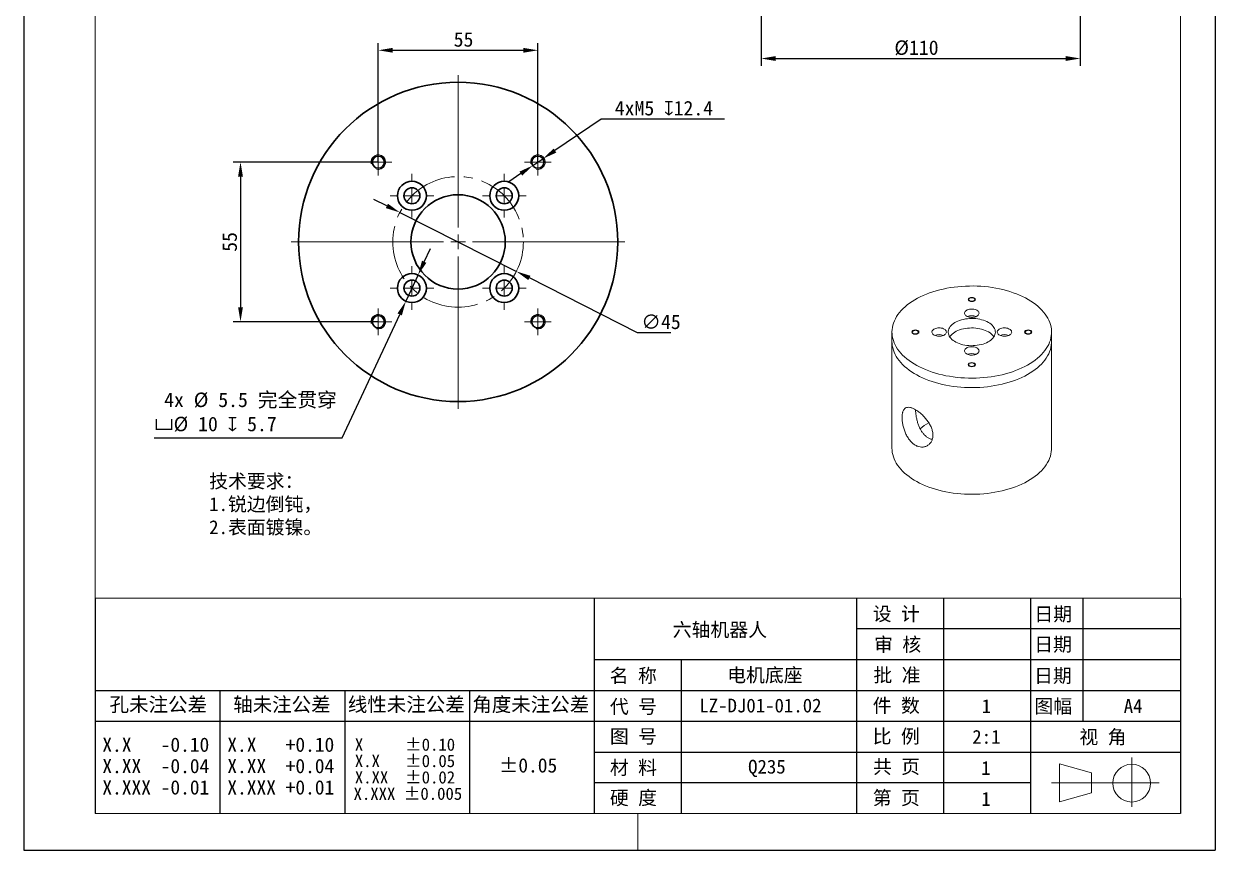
# Model space of a CAD drawing. Header units: millimetres. Extents: x 13 to 7248, y -1201 to 1478.
# Drawn here: x 3315.9 to 3726.5, y 6.7 to 291.4 of the extents above; entities that cross this region are included whole.
import ezdxf

# ---------------------------------------------------------------- set-up
doc = ezdxf.new("R2010")
doc.units = ezdxf.units.MM
doc.header["$LTSCALE"] = 5
doc.header["$PDSIZE"] = -1
for name, pattern in [('CENTER2', [28.575, 19.05, -3.175, 3.175, -3.175]), ('SLD-中心线', [34.29, 30.48, -1.27, 1.27, -1.27]), ('SLD-实线', [0])]:
    doc.linetypes.add(name, pattern=pattern)
doc.layers.get('0').update_dxf_attribs({"lineweight": 30})
for name, color, linetype, lineweight in [('中心线层', 1, 'CENTER2', 13), ('粗实线', 7, 'SLD-实线', 15), ('细实线层', 5, 'Continuous', 15)]:
    doc.layers.add(name, color=color, linetype=linetype, lineweight=lineweight)
for name, color, linetype in [('图框', 7, 'SLD-实线'), ('文字层', 7, 'SLD-实线'), ('标注层', 96, 'SLD-实线')]:
    doc.layers.add(name, color=color, linetype=linetype)
doc.styles.add('SLDTEXTSTYLE1', font='', dxfattribs={"bigfont": 'bigfont'})
doc.styles.add('SLDTEXTSTYLE2', font='')
doc.styles.get("Standard").update_dxf_attribs({"font": ''})
doc.styles.get('SLDTEXTSTYLE1').set_extended_font_data('宋体')
doc.styles.get('SLDTEXTSTYLE2').set_extended_font_data('宋体')
doc.styles.get('Standard').set_extended_font_data('SimSun')
doc.dimstyles.new('副本2-1', dxfattribs={"dimscale": 2, "dimtxt": 2.5, "dimasz": 2.5, "dimexe": 1.25, "dimexo": 0, "dimtad": 1, "dimtoh": 1, "dimtxsty": 'Standard', "dimcen": 2.5, "dimclrt": 256, "dimadec": 0, "dimazin": 0, "dimtfac": 1, "dimtmove": 0, "dimatfit": 3, "dimfxl": 0, "dimarcsym": 0})

# ---------------------------------------------------------------- blocks, each defined once
blk = doc.blocks.new('*D116')
at = {"layer": 'Defpoints', "color": 0}
for p in [(3570.06, 323.48), (3680.06, 323.48), (3680.06, 279.48)]:
    blk.add_point(p, dxfattribs=at)
at = {"layer": '标注层', "color": 0, "lineweight": -2}
for p, q in [((3570.06, 323.48), (3570.06, 276.98)), ((3680.06, 323.48), (3680.06, 276.98)), ((3575.06, 279.48), (3675.06, 279.48))]:
    blk.add_line(p, q, dxfattribs=at)
at = {"layer": '标注层', "color": 0}
for points in [[(3575.06, 280.31), (3575.06, 278.64), (3570.06, 279.48)], [(3675.06, 280.31), (3675.06, 278.64), (3680.06, 279.48)]]:
    blk.add_solid(points, dxfattribs=at)
at = {"layer": '标注层', "insert": (3623.58, 285.73), "char_height": 5, "attachment_point": 2}
blk.add_mtext('%%c110', dxfattribs=at)
blk = doc.blocks.new('*D122')
at = {"layer": 'Defpoints', "color": 0}
for p in [(3445.53, 226.44), (3485.69, 206.14)]:
    blk.add_point(p, dxfattribs=at)
at = {"layer": '标注层', "color": 0, "lineweight": -2}
for p, q in [((3441.07, 228.7), (3436.61, 230.95)), ((3445.53, 226.44), (3485.69, 206.14)), ((3527.48, 185.02), (3490.16, 203.89)), ((3538.93, 185.02), (3527.48, 185.02))]:
    blk.add_line(p, q, dxfattribs=at)
at = {"layer": '标注层', "color": 0}
for points in [[(3441.45, 229.44), (3440.69, 227.95), (3445.53, 226.44)], [(3490.53, 204.63), (3489.78, 203.14), (3485.69, 206.14)]]:
    blk.add_solid(points, dxfattribs=at)
at = {"layer": '标注层', "insert": (3528.73, 191.27), "char_height": 5, "attachment_point": 1}
blk.add_mtext('∅45', dxfattribs=at)
blk = doc.blocks.new('*D123')
at = {"layer": 'Defpoints', "color": 0}
for p in [(3438.11, 243.79), (3390.61, 188.79), (3438.11, 188.79)]:
    blk.add_point(p, dxfattribs=at)
at = {"layer": '标注层', "color": 0, "lineweight": -2}
for p, q in [((3438.11, 243.79), (3388.11, 243.79)), ((3390.61, 238.79), (3390.61, 193.79)), ((3438.11, 188.79), (3388.11, 188.79))]:
    blk.add_line(p, q, dxfattribs=at)
at = {"layer": '标注层', "color": 0}
for points in [[(3389.78, 238.79), (3391.45, 238.79), (3390.61, 243.79)], [(3389.78, 193.79), (3391.45, 193.79), (3390.61, 188.79)]]:
    blk.add_solid(points, dxfattribs=at)
at = {"layer": '标注层', "insert": (3384.36, 216.29), "char_height": 5, "attachment_point": 2, "rotation": 90}
blk.add_mtext('55', dxfattribs=at)
blk = doc.blocks.new('*D124')
at = {"layer": 'Defpoints', "color": 0}
for p in [(3493.11, 282.31), (3438.11, 243.79), (3493.11, 243.79)]:
    blk.add_point(p, dxfattribs=at)
at = {"layer": '标注层', "color": 0, "lineweight": -2}
for p, q in [((3438.11, 243.79), (3438.11, 284.81)), ((3493.11, 243.79), (3493.11, 284.81)), ((3443.11, 282.31), (3488.11, 282.31))]:
    blk.add_line(p, q, dxfattribs=at)
at = {"layer": '标注层', "color": 0}
for points in [[(3443.11, 283.14), (3443.11, 281.48), (3438.11, 282.31)], [(3488.11, 283.14), (3488.11, 281.48), (3493.11, 282.31)]]:
    blk.add_solid(points, dxfattribs=at)
at = {"layer": '标注层', "insert": (3467.48, 288.56), "char_height": 5, "attachment_point": 2}
blk.add_mtext('55', dxfattribs=at)
blk = doc.blocks.new('*D125')
at = {"layer": 'Defpoints', "color": 0}
for p in [(3491.37, 242.62), (3494.85, 244.97)]:
    blk.add_point(p, dxfattribs=at)
at = {"layer": '标注层', "color": 0, "lineweight": -2}
for p, q in [((3514.95, 258.53), (3499, 247.76)), ((3557.45, 258.53), (3514.95, 258.53)), ((3491.37, 242.62), (3494.85, 244.97)), ((3487.23, 239.82), (3483.08, 237.02))]:
    blk.add_line(p, q, dxfattribs=at)
at = {"layer": '标注层', "color": 0}
for points in [[(3498.53, 248.45), (3499.46, 247.07), (3494.85, 244.97)], [(3486.76, 240.51), (3487.69, 239.13), (3491.37, 242.62)]]:
    blk.add_solid(points, dxfattribs=at)
at = {"layer": '标注层', "insert": (3516.2, 264.88), "char_height": 5, "attachment_point": 1}
blk.add_mtext(' 4xM5 {\\fGDT|b0|i0|c134|p2;x}12.4', dxfattribs=at)
blk = doc.blocks.new('*D126')
at = {"layer": 'Defpoints', "color": 0}
for p in [(3451.81, 204.91), (3447.59, 195.85)]:
    blk.add_point(p, dxfattribs=at)
at = {"layer": '标注层', "color": 0, "lineweight": -2}
for p, q in [((3453.93, 209.44), (3456.04, 213.98)), ((3451.81, 204.91), (3447.59, 195.85)), ((3425.69, 148.85), (3445.48, 191.32)), ((3360.89, 148.85), (3425.69, 148.85))]:
    blk.add_line(p, q, dxfattribs=at)
at = {"layer": '标注层', "color": 0}
for points in [[(3453.17, 209.8), (3454.68, 209.09), (3451.81, 204.91)], [(3444.72, 191.67), (3446.23, 190.96), (3447.59, 195.85)]]:
    blk.add_solid(points, dxfattribs=at)
at = {"layer": '标注层', "insert": (3360.89, 164.4), "char_height": 5, "attachment_point": 1}
blk.add_mtext(' 4x %%C 5.5 完全贯穿\\P{\\fGDT|b0|i0|c134|p2;v}%%C 10 {\\fGDT|b0|i0|c134|p2;x} 5.7', dxfattribs=at)
blk = doc.blocks.new('SW_CENTERMARKSYMBOL_16')
at = {"color": 0, "linetype": 'SLD-实线', "lineweight": 0}
for p, q in [((0, 5), (0, 57.5)), ((-5, 0), (-57.5, 0)), ((0, 0), (-2.5, 0)), ((0, 0), (0, 2.5)), ((0, 0), (0, -2.5)), ((0, 0), (2.5, 0)), ((5, 0), (57.5, 0)), ((0, -5), (0, -57.5))]:
    blk.add_line(p, q, dxfattribs=at)
blk = doc.blocks.new('SW_CENTERMARKSYMBOL_17')
at = {"color": 0, "linetype": 'SLD-实线', "lineweight": 0}
for p, q in [((0, 5), (0, 7.5)), ((-5, 0), (-7.5, 0)), ((0, 0), (-2.5, 0)), ((0, 0), (0, 2.5)), ((0, 0), (0, -2.5)), ((0, 0), (2.5, 0)), ((5, 0), (7.5, 0)), ((0, -5), (0, -7.5))]:
    blk.add_line(p, q, dxfattribs=at)
blk = doc.blocks.new('SW_CENTERMARKSYMBOL_18')
at = {"color": 0, "linetype": 'SLD-实线', "lineweight": 0}
for p, q in [((0, 5), (0, 7.5)), ((-5, 0), (-7.5, 0)), ((0, 0), (-2.5, 0)), ((0, 0), (0, 2.5)), ((0, 0), (0, -2.5)), ((0, 0), (2.5, 0)), ((5, 0), (7.5, 0)), ((0, -5), (0, -7.5))]:
    blk.add_line(p, q, dxfattribs=at)
blk = doc.blocks.new('SW_CENTERMARKSYMBOL_19')
at = {"color": 0, "linetype": 'SLD-实线', "lineweight": 0}
for p, q in [((0, 5), (0, 7.5)), ((-5, 0), (-7.5, 0)), ((0, 0), (-2.5, 0)), ((0, 0), (0, 2.5)), ((0, 0), (0, -2.5)), ((0, 0), (2.5, 0)), ((5, 0), (7.5, 0)), ((0, -5), (0, -7.5))]:
    blk.add_line(p, q, dxfattribs=at)
blk = doc.blocks.new('SW_CENTERMARKSYMBOL_20')
at = {"color": 0, "linetype": 'SLD-实线', "lineweight": 0}
for p, q in [((0, 5), (0, 7.5)), ((-5, 0), (-7.5, 0)), ((0, 0), (-2.5, 0)), ((0, 0), (0, 2.5)), ((0, 0), (0, -2.5)), ((0, 0), (2.5, 0)), ((5, 0), (7.5, 0)), ((0, -5), (0, -7.5))]:
    blk.add_line(p, q, dxfattribs=at)
blk = doc.blocks.new('SW_CENTERMARKSYMBOL_21')
at = {"color": 0, "linetype": 'SLD-实线', "lineweight": 0}
for p, q in [((0, 2.5), (0, 4.6)), ((-2.5, 0), (-4.6, 0)), ((0, 0), (-2.5, 0)), ((0, 0), (0, 2.5)), ((0, 0), (0, -2.5)), ((0, 0), (2.5, 0)), ((2.5, 0), (4.6, 0)), ((0, -2.5), (0, -4.6))]:
    blk.add_line(p, q, dxfattribs=at)
blk = doc.blocks.new('SW_CENTERMARKSYMBOL_22')
at = {"color": 0, "linetype": 'SLD-实线', "lineweight": 0}
for p, q in [((0, 2.5), (0, 4.6)), ((-2.5, 0), (-4.6, 0)), ((0, 0), (-2.5, 0)), ((0, 0), (0, 2.5)), ((0, 0), (0, -2.5)), ((0, 0), (2.5, 0)), ((2.5, 0), (4.6, 0)), ((0, -2.5), (0, -4.6))]:
    blk.add_line(p, q, dxfattribs=at)
blk = doc.blocks.new('SW_CENTERMARKSYMBOL_23')
at = {"color": 0, "linetype": 'SLD-实线', "lineweight": 0}
for p, q in [((0, 2.5), (0, 4.6)), ((-2.5, 0), (-4.6, 0)), ((0, 0), (-2.5, 0)), ((0, 0), (0, 2.5)), ((0, 0), (0, -2.5)), ((0, 0), (2.5, 0)), ((2.5, 0), (4.6, 0)), ((0, -2.5), (0, -4.6))]:
    blk.add_line(p, q, dxfattribs=at)
blk = doc.blocks.new('SW_CENTERMARKSYMBOL_24')
at = {"color": 0, "linetype": 'SLD-实线', "lineweight": 0}
for p, q in [((0, 2.5), (0, 4.6)), ((-2.5, 0), (-4.6, 0)), ((0, 0), (-2.5, 0)), ((0, 0), (0, 2.5)), ((0, 0), (0, -2.5)), ((0, 0), (2.5, 0)), ((2.5, 0), (4.6, 0)), ((0, -2.5), (0, -4.6))]:
    blk.add_line(p, q, dxfattribs=at)
blk = doc.blocks.new('SW_NOTE_0')
at = {"color": 0, "linetype": 'Continuous', "lineweight": 0, "char_height": 10.583, "attachment_point": 2}
for s, insert in [('X     ±0.10', (35.9, 12.3)), ('X.X   ±0.05', (35.9, -1.8)), ('X.XX  ±0.02', (35.9, -15.9)), (' X.XXX ±0.005', (34.8, -30))]:
    blk.add_mtext(s, dxfattribs=dict(at, insert=insert))
blk = doc.blocks.new('SW_NOTE_1')
at = {"color": 0, "linetype": 'Continuous', "lineweight": 0, "char_height": 12.312, "attachment_point": 2, "style": 'SLDTEXTSTYLE2'}
for s, insert in [('X.X   -0.10', (38.1, 14.3)), ('X.XX  -0.04', (38.1, -4.1)), ('X.XXX -0.01', (38.1, -22.5))]:
    blk.add_mtext(s, dxfattribs=dict(at, insert=insert))
blk = doc.blocks.new('SW_NOTE_2')
at = {"color": 0, "linetype": 'Continuous', "lineweight": 0, "char_height": 12.312, "attachment_point": 2, "style": 'SLDTEXTSTYLE2'}
for s, insert in [('X.X   +0.10', (38.1, 14.3)), ('X.XX  +0.04', (38.1, -4.1)), ('X.XXX +0.01', (38.1, -22.5))]:
    blk.add_mtext(s, dxfattribs=dict(at, insert=insert))

msp = doc.modelspace()

# ---------------------------------------------------------------- linework, layer by layer
for centre, radius in [((3465.6123, 216.2906), 55), ((3438.1123, 243.7906), 2.1), ((3493.1123, 243.7906), 2.1), ((3449.7024, 232.2005), 5), ((3449.7024, 232.2005), 2.75), ((3481.5222, 232.2005), 5), ((3481.5222, 232.2005), 2.75), ((3465.6123, 216.2906), 16.25), ((3449.7024, 200.3807), 5), ((3481.5222, 200.3807), 5), ((3449.7024, 200.3807), 2.75), ((3481.5222, 200.3807), 2.75), ((3438.1123, 188.7906), 2.1), ((3493.1123, 188.7906), 2.1)]:
    msp.add_circle(centre, radius)
at = {"layer": '中心线层', "ltscale": 0.2}
msp.add_circle((3465.6123, 216.2906), 22.5, dxfattribs=at)
at = {"layer": '图框'}
for p, q in [((3315.934, 595.347), (3315.934, 6.747)), ((3726.534, 595.347), (3726.534, 6.747)), ((3315.934, 6.747), (3726.534, 6.747))]:
    msp.add_line(p, q, dxfattribs=at)
at = {"layer": '文字层'}
for p, q in [((3340.534, 93.547), (3340.534, 19.347)), ((3512.534, 93.547), (3512.534, 19.347)), ((3602.934, 93.547), (3602.934, 19.347)), ((3632.934, 93.547), (3632.934, 19.347)), ((3662.934, 93.547), (3662.934, 19.347)), ((3680.934, 93.547), (3680.934, 51.147)), ((3714.534, 93.547), (3714.534, 19.347)), ((3714.534, 82.947), (3602.934, 82.947)), ((3714.534, 72.347), (3512.534, 72.347)), ((3542.534, 72.347), (3542.534, 19.347)), ((3340.534, 61.747), (3714.534, 61.747)), ((3383.534, 61.747), (3383.534, 19.347)), ((3426.534, 61.747), (3426.534, 19.347)), ((3469.534, 61.747), (3469.534, 19.347)), ((3340.534, 51.147), (3714.534, 51.147)), ((3512.534, 40.547), (3714.534, 40.547)), ((3662.934, 29.947), (3512.534, 29.947))]:
    msp.add_line(p, q, dxfattribs=at)
at = {"layer": '文字层', "color": 7, "linetype": 'SLD-中心线', "lineweight": 0}
for p, q in [((3697.7618, 38.6599), (3697.7618, 21.6896)), ((3670.1082, 29.947), (3686.6074, 29.947)), ((3686.6074, 29.947), (3707.2727, 29.947))]:
    msp.add_line(p, q, dxfattribs=at)
at = {"layer": '粗实线'}
for p, q in [((3340.534, 583.347), (3340.534, 19.347)), ((3714.534, 583.347), (3714.534, 19.347)), ((3340.534, 93.547), (3714.534, 93.547)), ((3672.8968, 36.447), (3672.8968, 23.447)), ((3683.935, 33.426), (3672.8968, 36.447)), ((3683.935, 26.468), (3683.935, 33.426)), ((3672.8968, 23.447), (3683.935, 26.468)), ((3340.534, 19.347), (3714.534, 19.347)), ((3340.534, 19.347), (3714.534, 19.347)), ((3527.534, 19.347), (3527.534, 6.747))]:
    msp.add_line(p, q, dxfattribs=at)
msp.add_circle((3697.7618, 29.8375), 6.5, dxfattribs=at)
at = {"layer": '细实线层'}
for p, q in [((3615.149, 185.2344), (3615.149, 181.9682)), ((3670.149, 181.9682), (3670.149, 185.2344)), ((3615.149, 181.9682), (3615.149, 145.2239)), ((3670.149, 145.2239), (3670.149, 181.9682))]:
    msp.add_line(p, q, dxfattribs=at)
at = {"layer": '细实线层', "flags": 128}
for points in [[(3662.0944, 196.46), (3661.1397, 196.9853), (3660.1425, 197.4835), (3659.1051, 197.9536), (3658.0298, 198.3945), (3656.9191, 198.8051), (3655.7757, 199.1844), (3654.602, 199.5317), (3653.4008, 199.8461), (3652.1749, 200.1269), (3650.9271, 200.3734), (3649.6603, 200.5851), (3648.3773, 200.7615), (3647.0811, 200.9022), (3645.7748, 201.0069), (3644.4613, 201.0753), (3643.1436, 201.1072), (3641.8247, 201.1026), (3640.5078, 201.0616), (3639.1958, 200.9841), (3637.8917, 200.8704), (3636.5985, 200.7208), (3635.3193, 200.5355), (3634.057, 200.315), (3632.8144, 200.0599), (3631.5944, 199.7706), (3630.3998, 199.4479), (3629.2335, 199.0926), (3628.0979, 198.7053), (3626.9959, 198.2871), (3625.9298, 197.8388), (3624.9022, 197.3616), (3623.9155, 196.8564), (3622.9718, 196.3246), (3622.0733, 195.7672), (3621.2222, 195.1856), (3620.4204, 194.5811), (3619.6697, 193.9551), (3618.9718, 193.309), (3618.3285, 192.6444), (3617.741, 191.9628), (3617.2108, 191.2656), (3616.7392, 190.5546), (3616.3271, 189.8314), (3615.9756, 189.0975), (3615.6854, 188.3548), (3615.4573, 187.6049), (3615.2917, 186.8496), (3615.189, 186.0906), (3615.1495, 185.3295), (3615.1732, 184.5683), (3615.2601, 183.8086), (3615.41, 183.0522), (3615.6226, 182.3007), (3615.8973, 181.5561), (3616.2335, 180.8199), (3616.6305, 180.0938), (3617.0874, 179.3796), (3617.603, 178.6788), (3618.1763, 177.9932), (3618.8058, 177.3241), (3619.4902, 176.6733), (3620.2279, 176.0422), (3621.0171, 175.4322), (3621.856, 174.8447), (3622.7428, 174.2812), (3623.6754, 173.7428), (3624.6516, 173.2309), (3625.6692, 172.7465), (3626.7259, 172.2909), (3627.8192, 171.8651), (3628.9466, 171.47), (3630.1055, 171.1066), (3631.2933, 170.7757), (3632.5071, 170.478), (3633.7444, 170.2142), (3635.002, 169.9851), (3636.2773, 169.7909), (3637.5673, 169.6323), (3638.8689, 169.5096), (3640.1792, 169.4231), (3641.4952, 169.3729), (3642.8138, 169.3592), (3644.1321, 169.382), (3645.447, 169.4413), (3646.7554, 169.5369), (3648.0544, 169.6686), (3649.3409, 169.8362), (3650.6121, 170.0391), (3651.8649, 170.277), (3653.0965, 170.5492), (3654.3042, 170.8553), (3655.485, 171.1944), (3656.6362, 171.5658), (3657.7554, 171.9687), (3658.8397, 172.4021), (3659.8868, 172.865), (3660.8943, 173.3563), (3661.8598, 173.8749), (3662.7812, 174.4197), (3663.6562, 174.9894), (3664.4829, 175.5826), (3665.2594, 176.198), (3665.9839, 176.8342), (3666.6547, 177.4897), (3667.2703, 178.1631), (3667.8292, 178.8527), (3668.3303, 179.557), (3668.7723, 180.2743), (3669.1542, 181.003), (3669.4751, 181.7415), (3669.7344, 182.488), (3669.9313, 183.2409), (3670.0655, 183.9983), (3670.1366, 184.7585), (3670.1445, 185.5199), (3670.0892, 186.2806), (3669.9707, 187.0389), (3669.7894, 187.793), (3669.5457, 188.5412), (3669.2402, 189.2819), (3668.8734, 190.0132), (3668.4464, 190.7336), (3667.96, 191.4413), (3667.4154, 192.1347), (3666.8138, 192.8122), (3666.1567, 193.4724), (3665.4454, 194.1135), (3664.6818, 194.7343), (3663.8675, 195.3332), (3663.0043, 195.9088), (3662.0944, 196.46)], [(3643.5328, 196.9702), (3643.8038, 196.7361), (3643.899, 196.46), (3643.8038, 196.1838), (3643.5328, 195.9497), (3643.1273, 195.7933), (3642.649, 195.7384), (3642.1706, 195.7933), (3641.7651, 195.9497), (3641.4941, 196.1838), (3641.399, 196.46), (3641.4941, 196.7361), (3641.7651, 196.9702), (3642.1706, 197.1266), (3642.649, 197.1816), (3643.1273, 197.1266), (3643.5328, 196.9702)], [(3644.4167, 192.7493), (3644.1103, 192.8998), (3643.766, 193.02), (3643.3927, 193.1067), (3643.0002, 193.1577), (3642.5986, 193.1718), (3642.1983, 193.1484), (3641.8097, 193.0883), (3641.4428, 192.993), (3641.1072, 192.8649), (3640.8114, 192.7074), (3640.5633, 192.5246), (3640.3692, 192.3212), (3640.2341, 192.1024), (3640.1616, 191.8739), (3640.1535, 191.6417), (3640.2101, 191.4117), (3640.3297, 191.19), (3640.5095, 190.9822), (3640.7447, 190.7938), (3641.0292, 190.6295), (3641.3556, 190.4938), (3641.7156, 190.39), (3642.0997, 190.3209), (3642.498, 190.2883), (3642.9003, 190.2929), (3643.296, 190.3348), (3643.675, 190.4128), (3644.0274, 190.5248), (3644.3441, 190.6681), (3644.6169, 190.8388), (3644.8388, 191.0325), (3645.0039, 191.2443), (3645.108, 191.4687), (3645.1485, 191.6998), (3645.1242, 191.9316), (3645.0358, 192.1582), (3644.8855, 192.3737), (3644.6774, 192.5724), (3644.4167, 192.7493)], [(3643.3914, 196.8886), (3643.1835, 196.9817), (3642.9419, 197.042), (3642.6819, 197.0658), (3642.4199, 197.0515), (3642.1723, 197), (3641.9546, 196.9146), (3641.7805, 196.8007), (3641.661, 196.6653), (3641.6036, 196.517), (3641.6119, 196.3651), (3641.6853, 196.2192), (3641.8193, 196.0884), (3642.0054, 195.981), (3642.232, 195.9037), (3642.4847, 195.8613), (3642.7478, 195.8565), (3643.0046, 195.8896), (3643.2392, 195.9586), (3643.4366, 196.0591), (3643.5845, 196.1848), (3643.6737, 196.3277), (3643.6984, 196.479), (3643.6573, 196.6291), (3643.5527, 196.7685), (3643.3914, 196.8886)], [(3648.3942, 188.551), (3647.864, 188.8312), (3647.2929, 189.0832), (3646.6855, 189.305), (3646.0465, 189.495), (3645.3809, 189.6517), (3644.6939, 189.7738), (3643.991, 189.8604), (3643.2775, 189.9108), (3642.5591, 189.9245), (3641.8414, 189.9016), (3641.13, 189.8421), (3640.4305, 189.7466), (3639.7484, 189.6158), (3639.089, 189.4506), (3638.4574, 189.2525), (3637.8587, 189.0229), (3637.2974, 188.7637), (3636.778, 188.4768), (3636.3046, 188.1646), (3635.8808, 187.8294), (3635.51, 187.474), (3635.1951, 187.101), (3634.9385, 186.7134), (3634.7422, 186.3142), (3634.6078, 185.9065), (3634.5364, 185.4936), (3634.5284, 185.0787), (3634.584, 184.665), (3634.7028, 184.2558), (3634.8837, 183.8542), (3635.1254, 183.4634), (3635.4259, 183.0865), (3635.783, 182.7263), (3636.1939, 182.3858), (3636.6552, 182.0676), (3637.1635, 181.7742), (3637.7147, 181.5079), (3638.3045, 181.2707), (3638.9283, 181.0646), (3639.5812, 180.8911), (3640.2582, 180.7515), (3640.9538, 180.6471), (3641.6627, 180.5786), (3642.3794, 180.5465), (3643.0981, 180.5511), (3643.8134, 180.5923), (3644.5195, 180.6699), (3645.211, 180.7832), (3645.8824, 180.9313), (3646.5285, 181.1131), (3647.1443, 181.3272), (3647.7248, 181.5718), (3648.2657, 181.8451), (3648.7626, 182.145), (3649.2116, 182.469), (3649.6093, 182.8146), (3649.9525, 183.1792), (3650.2386, 183.5599), (3650.4652, 183.9537), (3650.6307, 184.3575), (3650.7337, 184.7682), (3650.7735, 185.1825), (3650.7496, 185.5972), (3650.6624, 186.0091), (3650.5124, 186.4149), (3650.3009, 186.8115), (3650.0295, 187.1957), (3649.7004, 187.5646), (3649.316, 187.9152), (3648.8795, 188.2449), (3648.3942, 188.551)], [(3624.0874, 185.7446), (3624.3584, 185.5105), (3624.4535, 185.2344), (3624.3584, 184.9582), (3624.0874, 184.7241), (3623.6819, 184.5677), (3623.2035, 184.5127), (3622.7252, 184.5677), (3622.3196, 184.7241), (3622.0487, 184.9582), (3621.9535, 185.2344), (3622.0487, 185.5105), (3622.3196, 185.7446), (3622.7252, 185.901), (3623.2035, 185.956), (3623.6819, 185.901), (3624.0874, 185.7446)], [(3623.946, 185.663), (3623.738, 185.7561), (3623.4965, 185.8164), (3623.2365, 185.8402), (3622.9745, 185.8259), (3622.7268, 185.7744), (3622.5091, 185.689), (3622.3351, 185.5751), (3622.2156, 185.4397), (3622.1582, 185.2914), (3622.1665, 185.1395), (3622.2399, 184.9936), (3622.3739, 184.8628), (3622.56, 184.7554), (3622.7865, 184.6781), (3623.0393, 184.6357), (3623.3023, 184.6309), (3623.5592, 184.664), (3623.7937, 184.733), (3623.9911, 184.8335), (3624.1391, 184.9592), (3624.2282, 185.1021), (3624.253, 185.2534), (3624.2118, 185.4035), (3624.1073, 185.5429), (3623.946, 185.663)], [(3633.1667, 186.2549), (3632.8603, 186.4053), (3632.516, 186.5255), (3632.1427, 186.6122), (3631.7502, 186.6633), (3631.3486, 186.6773), (3630.9483, 186.6539), (3630.5597, 186.5938), (3630.1928, 186.4985), (3629.8572, 186.3704), (3629.5614, 186.2129), (3629.3133, 186.0301), (3629.1192, 185.8267), (3628.9841, 185.6079), (3628.9116, 185.3794), (3628.9035, 185.1472), (3628.9601, 184.9173), (3629.0797, 184.6955), (3629.2595, 184.4877), (3629.4947, 184.2993), (3629.7792, 184.135), (3630.1056, 183.9993), (3630.4656, 183.8955), (3630.8497, 183.8264), (3631.248, 183.7938), (3631.6503, 183.7984), (3632.046, 183.8403), (3632.425, 183.9183), (3632.7774, 184.0303), (3633.0941, 184.1736), (3633.3669, 184.3443), (3633.5888, 184.5381), (3633.7539, 184.7499), (3633.858, 184.9742), (3633.8985, 185.2053), (3633.8742, 185.4371), (3633.7858, 185.6637), (3633.6355, 185.8792), (3633.4274, 186.0779), (3633.1667, 186.2549)], [(3648.3942, 185.2848), (3647.864, 185.565), (3647.2929, 185.817), (3646.6855, 186.0389), (3646.0465, 186.2289), (3645.3809, 186.3856), (3644.6939, 186.5077), (3643.991, 186.5942), (3643.2775, 186.6446), (3642.5591, 186.6584), (3641.8414, 186.6354), (3641.13, 186.576), (3640.4305, 186.4804), (3639.7484, 186.3496), (3639.089, 186.1845), (3638.4574, 185.9863), (3637.8587, 185.7567), (3637.2974, 185.4975), (3636.778, 185.2107), (3636.3046, 184.8984), (3635.8808, 184.5633), (3635.51, 184.2078), (3635.1951, 183.8348), (3635.0323, 183.6013)], [(3655.6667, 186.2549), (3655.3603, 186.4053), (3655.016, 186.5255), (3654.6427, 186.6122), (3654.2502, 186.6633), (3653.8486, 186.6773), (3653.4483, 186.6539), (3653.0597, 186.5938), (3652.6928, 186.4985), (3652.3572, 186.3704), (3652.0614, 186.2129), (3651.8133, 186.0301), (3651.6192, 185.8267), (3651.4841, 185.6079), (3651.4116, 185.3794), (3651.4035, 185.1472), (3651.4601, 184.9173), (3651.5797, 184.6955), (3651.7595, 184.4877), (3651.9947, 184.2993), (3652.2792, 184.135), (3652.6056, 183.9993), (3652.9656, 183.8955), (3653.3497, 183.8264), (3653.748, 183.7938), (3654.1503, 183.7984), (3654.546, 183.8403), (3654.925, 183.9183), (3655.2774, 184.0303), (3655.5941, 184.1736), (3655.8669, 184.3443), (3656.0888, 184.5381), (3656.2539, 184.7499), (3656.358, 184.9742), (3656.3985, 185.2053), (3656.3742, 185.4371), (3656.2858, 185.6637), (3656.1355, 185.8792), (3655.9274, 186.0779), (3655.6667, 186.2549)], [(3662.9783, 185.7446), (3663.2492, 185.5105), (3663.3444, 185.2344), (3663.2492, 184.9582), (3662.9783, 184.7241), (3662.5728, 184.5677), (3662.0944, 184.5127), (3661.616, 184.5677), (3661.2105, 184.7241), (3660.9396, 184.9582), (3660.8444, 185.2344), (3660.9396, 185.5105), (3661.2105, 185.7446), (3661.616, 185.901), (3662.0944, 185.956), (3662.5728, 185.901), (3662.9783, 185.7446)], [(3662.8369, 185.663), (3662.6289, 185.7561), (3662.3873, 185.8164), (3662.1274, 185.8402), (3661.8653, 185.8259), (3661.6177, 185.7744), (3661.4, 185.689), (3661.226, 185.5751), (3661.1065, 185.4397), (3661.0491, 185.2914), (3661.0573, 185.1395), (3661.1308, 184.9936), (3661.2647, 184.8628), (3661.4508, 184.7554), (3661.6774, 184.6781), (3661.9301, 184.6357), (3662.1932, 184.6309), (3662.4501, 184.664), (3662.6846, 184.733), (3662.882, 184.8335), (3663.03, 184.9592), (3663.1191, 185.1021), (3663.1439, 185.2534), (3663.1027, 185.4035), (3662.9982, 185.5429), (3662.8369, 185.663)], [(3615.149, 181.9682), (3615.1732, 181.3021), (3615.2601, 180.5424), (3615.41, 179.786), (3615.6226, 179.0346), (3615.8973, 178.2899), (3616.2335, 177.5537), (3616.6305, 176.8277), (3617.0874, 176.1134), (3617.603, 175.4127), (3618.1763, 174.727), (3618.8058, 174.058), (3619.4902, 173.4071), (3620.2279, 172.776), (3621.0171, 172.166), (3621.856, 171.5785), (3622.7428, 171.015), (3623.6754, 170.4766), (3624.6516, 169.9647), (3625.6692, 169.4804), (3626.7259, 169.0248), (3627.8192, 168.5989), (3628.9466, 168.2038), (3630.1055, 167.8404), (3631.2933, 167.5095), (3632.5071, 167.2118), (3633.7444, 166.9481), (3635.002, 166.7189), (3636.2773, 166.5248), (3637.5673, 166.3662), (3638.8689, 166.2435), (3640.1792, 166.1569), (3641.4952, 166.1068), (3642.8138, 166.0931), (3644.1321, 166.1159), (3645.447, 166.1752), (3646.7554, 166.2708), (3648.0544, 166.4025), (3649.3409, 166.57), (3650.6121, 166.7729), (3651.8649, 167.0108), (3653.0965, 167.2831), (3654.3042, 167.5891), (3655.485, 167.9283), (3656.6362, 168.2997), (3657.7554, 168.7025), (3658.8397, 169.1359), (3659.8868, 169.5988), (3660.8943, 170.0901), (3661.8598, 170.6088), (3662.7812, 171.1536), (3663.6562, 171.7232), (3664.4829, 172.3164), (3665.2594, 172.9319), (3665.9839, 173.5681), (3666.6547, 174.2236), (3667.2703, 174.8969), (3667.8292, 175.5865), (3668.3303, 176.2908), (3668.7723, 177.0081), (3669.1542, 177.7369), (3669.4751, 178.4754), (3669.7344, 179.2219), (3669.9313, 179.9747), (3670.0655, 180.7321), (3670.1366, 181.4924), (3670.149, 181.9682)], [(3615.149, 181.9682), (3615.1732, 181.3021), (3615.2601, 180.5424), (3615.41, 179.786), (3615.6226, 179.0346), (3615.8973, 178.2899), (3616.2335, 177.5537), (3616.6305, 176.8277), (3617.0874, 176.1134), (3617.603, 175.4127), (3618.1763, 174.727), (3618.8058, 174.058), (3619.4902, 173.4071), (3620.2279, 172.776), (3621.0171, 172.166), (3621.856, 171.5785), (3622.7428, 171.015), (3623.6754, 170.4766), (3624.6516, 169.9647), (3625.6692, 169.4804), (3626.7259, 169.0248), (3627.8192, 168.5989), (3628.9466, 168.2038), (3630.1055, 167.8404), (3631.2933, 167.5095), (3632.5071, 167.2118), (3633.7444, 166.9481), (3635.002, 166.7189), (3636.2773, 166.5248), (3637.5673, 166.3662), (3638.8689, 166.2435), (3640.1792, 166.1569), (3641.4952, 166.1068), (3642.8138, 166.0931), (3644.1321, 166.1159), (3645.447, 166.1752), (3646.7554, 166.2708), (3648.0544, 166.4025), (3649.3409, 166.57), (3650.6121, 166.7729), (3651.8649, 167.0108), (3653.0965, 167.2831), (3654.3042, 167.5891), (3655.485, 167.9283), (3656.6362, 168.2997), (3657.7554, 168.7025), (3658.8397, 169.1359), (3659.8868, 169.5988), (3660.8943, 170.0901), (3661.8598, 170.6088), (3662.7812, 171.1536), (3663.6562, 171.7232), (3664.4829, 172.3164), (3665.2594, 172.9319), (3665.9839, 173.5681), (3666.6547, 174.2236), (3667.2703, 174.8969), (3667.8292, 175.5865), (3668.3303, 176.2908), (3668.7723, 177.0081), (3669.1542, 177.7369), (3669.4751, 178.4754), (3669.7344, 179.2219), (3669.9313, 179.9747), (3670.0655, 180.7321), (3670.1366, 181.4924), (3670.149, 181.9682)], [(3644.4167, 179.7604), (3644.1103, 179.9109), (3643.766, 180.031), (3643.3927, 180.1177), (3643.0002, 180.1688), (3642.5986, 180.1828), (3642.1983, 180.1594), (3641.8097, 180.0993), (3641.4428, 180.004), (3641.1072, 179.8759), (3640.8114, 179.7185), (3640.5633, 179.5356), (3640.3692, 179.3322), (3640.2341, 179.1134), (3640.1616, 178.8849), (3640.1535, 178.6527), (3640.2101, 178.4228), (3640.3297, 178.201), (3640.5095, 177.9932), (3640.7447, 177.8048), (3641.0292, 177.6405), (3641.3556, 177.5048), (3641.7156, 177.401), (3642.0997, 177.3319), (3642.498, 177.2993), (3642.9003, 177.304), (3643.296, 177.3458), (3643.675, 177.4238), (3644.0274, 177.5359), (3644.3441, 177.6791), (3644.6169, 177.8498), (3644.8388, 178.0436), (3645.0039, 178.2554), (3645.108, 178.4797), (3645.1485, 178.7108), (3645.1242, 178.9426), (3645.0358, 179.1692), (3644.8855, 179.3847), (3644.6774, 179.5835), (3644.4167, 179.7604)], [(3643.5328, 174.519), (3643.8038, 174.2849), (3643.899, 174.0087), (3643.8038, 173.7326), (3643.5328, 173.4985), (3643.1273, 173.3421), (3642.649, 173.2871), (3642.1706, 173.3421), (3641.7651, 173.4985), (3641.4941, 173.7326), (3641.399, 174.0087), (3641.4941, 174.2849), (3641.7651, 174.519), (3642.1706, 174.6754), (3642.649, 174.7304), (3643.1273, 174.6754), (3643.5328, 174.519)], [(3643.3914, 174.4374), (3643.1835, 174.5305), (3642.9419, 174.5908), (3642.6819, 174.6146), (3642.4199, 174.6003), (3642.1723, 174.5488), (3641.9546, 174.4634), (3641.7805, 174.3494), (3641.661, 174.2141), (3641.6036, 174.0658), (3641.6119, 173.9139), (3641.6853, 173.768), (3641.8193, 173.6372), (3642.0054, 173.5298), (3642.232, 173.4524), (3642.4847, 173.4101), (3642.7478, 173.4053), (3643.0046, 173.4384), (3643.2392, 173.5074), (3643.4366, 173.6079), (3643.5845, 173.7336), (3643.6737, 173.8765), (3643.6984, 174.0278), (3643.6573, 174.1779), (3643.5527, 174.3173), (3643.3914, 174.4374)], [(3615.149, 145.2239), (3615.1732, 144.5578), (3615.2601, 143.7981), (3615.41, 143.0417), (3615.6226, 142.2902), (3615.8973, 141.5456), (3616.2335, 140.8094), (3616.6305, 140.0833), (3617.0874, 139.3691), (3617.603, 138.6683), (3618.1763, 137.9827), (3618.8058, 137.3136), (3619.4902, 136.6628), (3620.2279, 136.0317), (3621.0171, 135.4217), (3621.856, 134.8342), (3622.7428, 134.2707), (3623.6754, 133.7323), (3624.6516, 133.2204), (3625.6692, 132.736), (3626.7259, 132.2804), (3627.8192, 131.8546), (3628.9466, 131.4595), (3630.1055, 131.0961), (3631.2933, 130.7652), (3632.5071, 130.4675), (3633.7444, 130.2037), (3635.002, 129.9746), (3636.2773, 129.7804), (3637.5673, 129.6218), (3638.8689, 129.4991), (3640.1792, 129.4126), (3641.4952, 129.3624), (3642.8138, 129.3487), (3644.1321, 129.3715), (3645.447, 129.4308), (3646.7554, 129.5264), (3648.0544, 129.6581), (3649.3409, 129.8257), (3650.6121, 130.0286), (3651.8649, 130.2665), (3653.0965, 130.5387), (3654.3042, 130.8448), (3655.485, 131.1839), (3656.6362, 131.5553), (3657.7554, 131.9582), (3658.8397, 132.3916), (3659.8868, 132.8545), (3660.8943, 133.3458), (3661.8598, 133.8644), (3662.7812, 134.4092), (3663.6562, 134.9789), (3664.4829, 135.5721), (3665.2594, 136.1875), (3665.9839, 136.8237), (3666.6547, 137.4792), (3667.2703, 138.1526), (3667.8292, 138.8422), (3668.3303, 139.5465), (3668.7723, 140.2638), (3669.1542, 140.9925), (3669.4751, 141.731), (3669.7344, 142.4775), (3669.9313, 143.2304), (3670.0655, 143.9878), (3670.1366, 144.748), (3670.149, 145.2239)]]:
    msp.add_lwpolyline(points, dxfattribs=at)
at = {"layer": '细实线层'}
for centre, radius, start, end in [((3438.1123, 243.7906), 2.5, 255, 195), ((3493.1123, 243.7906), 2.5, 255, 195), ((3438.1123, 188.7906), 2.5, 255, 195), ((3493.1123, 188.7906), 2.5, 255, 195), ((3642.649, 186.8728), 3.9777, 68.171803, 111.828197), ((3645.8028, 180.5225), 5.4218, 34.601012, 61.447264), ((3631.399, 180.3783), 3.9777, 68.171803, 111.828197), ((3653.899, 180.3783), 3.9777, 68.171789, 111.828211), ((3642.649, 173.8838), 3.9777, 68.171789, 111.828211), ((3636.1039, 139.0526), 17.0984, 119.057214, 131.199877)]:
    msp.add_arc(centre, radius, start, end, dxfattribs=at)
for points, knots in [([(3623.2035, 158.4945), (3623.5557, 158.2912), (3623.9112, 158.0569), (3624.4485, 157.6606), (3624.6283, 157.521), (3624.9889, 157.2261), (3625.1699, 157.0707), (3625.7017, 156.5911), (3626.0457, 156.2505), (3626.5433, 155.7064), (3626.7069, 155.5184), (3627.0223, 155.1362), (3627.174, 154.9422), (3627.6107, 154.3514), (3627.8774, 153.9456), (3628.2358, 153.3153), (3628.3471, 153.1036), (3628.5507, 152.6807), (3628.6435, 152.469), (3628.8105, 152.0444), (3628.8847, 151.8316), (3629.0137, 151.4045), (3629.0686, 151.189), (3629.1998, 150.5527), (3629.2437, 150.14), (3629.2441, 149.5376), (3629.2333, 149.3396), (3629.1891, 148.9494), (3629.156, 148.7606), (3629.0256, 148.2129), (3628.8973, 147.8723), (3628.6447, 147.4001), (3628.5503, 147.2494), (3628.3461, 146.9677), (3628.2358, 146.8359), (3627.9997, 146.5901), (3627.8739, 146.4761), (3627.6072, 146.2667), (3627.4655, 146.1708), (3627.0253, 145.9166), (3626.7121, 145.7907), (3626.2163, 145.668), (3626.0467, 145.6383), (3625.699, 145.6022), (3625.5227, 145.5962), (3624.9925, 145.6137), (3624.635, 145.6724), (3624.0947, 145.8337), (3623.9128, 145.9003), (3623.5555, 146.0559), (3623.3794, 146.145), (3622.8587, 146.4452), (3622.521, 146.6898), (3621.8687, 147.2674), (3621.5639, 147.5914), (3621.1349, 148.1268), (3620.9966, 148.3136), (3620.7292, 148.7039), (3620.6006, 148.9068), (3620.2356, 149.5271), (3620.017, 149.9601), (3619.7221, 150.637), (3619.6288, 150.8685), (3619.4561, 151.3324), (3619.3765, 151.5651), (3619.1559, 152.2651), (3619.0334, 152.7343), (3618.8842, 153.4405), (3618.8409, 153.6734), (3618.7671, 154.1308), (3618.7365, 154.3557), (3618.6873, 154.798), (3618.6687, 155.0154), (3618.6438, 155.4424), (3618.6374, 155.6529), (3618.6373, 156.2588), (3618.6616, 156.6323), (3618.7351, 157.1481), (3618.7659, 157.3131), (3618.8402, 157.6255), (3618.8833, 157.7715), (3619.0306, 158.1804), (3619.1524, 158.4146), (3619.3751, 158.7095), (3619.4556, 158.7976), (3619.6274, 158.952), (3619.7191, 159.0187), (3619.9143, 159.1318), (3620.018, 159.1782), (3620.2382, 159.2507), (3620.3555, 159.2769), (3620.7216, 159.3234), (3620.9854, 159.313), (3621.4139, 159.2377), (3621.5623, 159.2026), (3621.871, 159.1118), (3622.0294, 159.0566), (3622.5141, 158.8634), (3622.8514, 158.6978), (3623.2035, 158.4945)], [0, 0, 0, 0, 0.03125, 0.03125, 0.046875, 0.046875, 0.0625, 0.0625, 0.09375, 0.09375, 0.109375, 0.109375, 0.125, 0.125, 0.15625, 0.15625, 0.171875, 0.171875, 0.1875, 0.1875, 0.203125, 0.203125, 0.21875, 0.21875, 0.25, 0.25, 0.265625, 0.265625, 0.28125, 0.28125, 0.3125, 0.3125, 0.328125, 0.328125, 0.34375, 0.34375, 0.359375, 0.359375, 0.375, 0.375, 0.40625, 0.40625, 0.421875, 0.421875, 0.4375, 0.4375, 0.46875, 0.46875, 0.484375, 0.484375, 0.5, 0.5, 0.53125, 0.53125, 0.5625, 0.5625, 0.578125, 0.578125, 0.59375, 0.59375, 0.625, 0.625, 0.640625, 0.640625, 0.65625, 0.65625, 0.6875, 0.6875, 0.703125, 0.703125, 0.71875, 0.71875, 0.734375, 0.734375, 0.75, 0.75, 0.78125, 0.78125, 0.796875, 0.796875, 0.8125, 0.8125, 0.84375, 0.84375, 0.859375, 0.859375, 0.875, 0.875, 0.890625, 0.890625, 0.90625, 0.90625, 0.9375, 0.9375, 0.953125, 0.953125, 0.96875, 0.96875, 1, 1, 1, 1]), ([(3629.0257, 148.2859), (3628.8581, 148.3149), (3628.384, 148.3968), (3627.6211, 148.77), (3626.7799, 149.3544), (3626.0228, 150.1166), (3625.3503, 151.0126), (3624.7692, 152.0354), (3624.2727, 153.1706), (3623.8753, 154.3822), (3623.5742, 155.6355), (3623.3829, 156.8597), (3623.2915, 157.8097), (3623.2963, 158.2952), (3623.2977, 158.4336)], [0, 0, 0, 0, 0.04940882, 0.13977874, 0.23014856, 0.31750671, 0.40488466, 0.49470562, 0.58453973, 0.67899421, 0.77343017, 0.86790578, 0.96235207, 1, 1, 1, 1])]:
    msp.add_open_spline(points, degree=3, knots=knots, dxfattribs=at)

# ---------------------------------------------------------------- block references
for name, p in [('SW_CENTERMARKSYMBOL_21', (3438.1123, 243.7906)), ('SW_CENTERMARKSYMBOL_22', (3493.1123, 243.7906)), ('SW_CENTERMARKSYMBOL_17', (3449.7024, 232.2005)), ('SW_CENTERMARKSYMBOL_18', (3481.5222, 232.2005)), ('SW_CENTERMARKSYMBOL_19', (3449.7024, 200.3807)), ('SW_CENTERMARKSYMBOL_20', (3481.5222, 200.3807)), ('SW_CENTERMARKSYMBOL_23', (3438.1123, 188.7906)), ('SW_CENTERMARKSYMBOL_24', (3493.1123, 188.7906))]:
    msp.add_blockref(name, p)
at = {"layer": '中心线层'}
msp.add_blockref('SW_CENTERMARKSYMBOL_16', (3465.6123, 216.2906), dxfattribs=at)
at = {"layer": '文字层', "xscale": 0.4000000000000909, "yscale": 0.4000000000000004, "zscale": 0.4}
for name, p in [('SW_NOTE_1', (3346.1825, 39.8396)), ('SW_NOTE_2', (3389.2596, 39.8396)), ('SW_NOTE_0', (3432.9393, 40.3155))]:
    msp.add_blockref(name, p, dxfattribs=at)

# ---------------------------------------------------------------- texts
at = {"layer": '文字层', "color": 7, "linetype": 'SLD-实线', "lineweight": 0, "char_height": 4.7625}
for s, insert, attachment_point, style in [('技术要求：\\P1.锐边倒钝，\\P2.表面镀镍。', (3379.806, 136.2702), 1, 'SLDTEXTSTYLE2'), ('六轴机器人', (3555.8291, 85.0773), 2, 'SLDTEXTSTYLE2'), ('电机底座', (3571.3459, 69.442), 2, 'SLDTEXTSTYLE2'), ('LZ-DJ01-01.02', (3569.808, 58.9586), 2, 'SLDTEXTSTYLE1'), ('1', (3647.6741, 58.7459), 2, 'SLDTEXTSTYLE1'), ('Q235', (3572.0404, 37.8906), 2, 'SLDTEXTSTYLE1')]:
    msp.add_mtext(s, dxfattribs=dict(at, insert=insert, attachment_point=attachment_point, style=style))
at = {"layer": '文字层', "attachment_point": 2}
for s, insert, char_height, style in [('设 计', (3616.6222, 90.5598), 4.7625, 'SLDTEXTSTYLE2'), ('日期', (3670.7252, 90.4658), 4.7625, 'SLDTEXTSTYLE2'), ('审 核', (3617.0962, 79.9959), 4.7625, 'SLDTEXTSTYLE2'), ('日期', (3670.6704, 80.0335), 4.7625, 'SLDTEXTSTYLE2'), ('名 称', (3525.979, 69.2597), 4.7625, 'SLDTEXTSTYLE2'), ('批 准', (3616.8671, 69.442), 4.7625, 'SLDTEXTSTYLE2'), ('日期', (3670.6376, 69.2491), 4.7625, 'SLDTEXTSTYLE2'), ('孔未注公差', (3362.2862, 59.4076), 4.925, 'SLDTEXTSTYLE2'), ('轴未注公差', (3404.8786, 59.4076), 4.925, 'SLDTEXTSTYLE2'), ('线性未注公差', (3447.7519, 59.4076), 4.925, 'SLDTEXTSTYLE2'), ('角度未注公差', (3490.6523, 59.4076), 4.925, 'SLDTEXTSTYLE2'), ('代 号', (3526.0389, 58.611), 4.7625, 'SLDTEXTSTYLE2'), ('件 数', (3616.6222, 58.9586), 4.7625, 'SLDTEXTSTYLE2'), ('图幅', (3670.755, 58.7459), 4.7625, 'SLDTEXTSTYLE2'), ('A4', (3698.2528, 58.797), 4.7625, 'SLDTEXTSTYLE1'), ('图 号', (3526.0389, 48.3437), 4.7625, 'SLDTEXTSTYLE2'), ('比 例', (3616.6222, 48.3437), 4.7625, 'SLDTEXTSTYLE2'), ('2:1', (3647.6741, 48.1661), 4.7625, 'SLDTEXTSTYLE1'), ('视 角', (3687.8566, 48.1287), 4.7625, 'SLDTEXTSTYLE2'), ('±0.05', (3489.7148, 38.4226), 4.925, 'SLDTEXTSTYLE1'), ('材 料', (3526.0389, 37.5642), 4.7625, 'SLDTEXTSTYLE2'), ('共 页', (3616.6991, 37.8906), 4.7625, 'SLDTEXTSTYLE2'), ('1', (3647.5297, 37.4347), 4.7625, 'SLDTEXTSTYLE1'), ('硬 度', (3526.0389, 27.1742), 4.7625, 'SLDTEXTSTYLE2'), ('第 页', (3616.6222, 27.1742), 4.7625, 'SLDTEXTSTYLE2'), ('1', (3647.5603, 26.7792), 4.7625, 'SLDTEXTSTYLE1')]:
    msp.add_mtext(s, dxfattribs=dict(at, insert=insert, char_height=char_height, style=style))

# ---------------------------------------------------------------- dimensions: what is measured, and where the dimension line sits
at = {"layer": '标注层'}
dim = msp.add_linear_dim(base=(3680.0617, 279.478), p1=(3570.0617, 323.478), p2=(3680.0617, 323.478), text='%%c<>', dimstyle='副本2-1', dxfattribs=at)
dim.commit()
dim.dimension.update_dxf_attribs({"geometry": '*D116', "text_midpoint": (3623.5782, 279.478), "dimtype": 160})
dim = msp.add_linear_dim(base=(3493.1123, 282.3115), p1=(3438.1123, 243.7906), p2=(3493.1123, 243.7906), dimstyle='副本2-1', dxfattribs=at)
dim.commit()
dim.dimension.update_dxf_attribs({"geometry": '*D124', "text_midpoint": (3467.4848, 282.3115), "dimtype": 160})
for p1, p2, text, picture, middle in [((3491.3716, 242.6159), (3494.8531, 244.9652), ' 4xM5 {\\fGDT|b0|i0|c134|p2;x}12.4', '*D125', (3536.827, 258.5288)), ((3451.8145, 204.9127), (3447.5904, 195.8486), ' 4x %%C 5.5 完全贯穿\\P{\\fGDT|b0|i0|c134|p2;v}%%C 10 {\\fGDT|b0|i0|c134|p2;x} 5.7', '*D126', (3392.6634, 148.8493))]:
    dim = msp.add_diameter_dim_2p(p1=p1, p2=p2, text=text, dimstyle='副本2-1', dxfattribs=at)
    dim.commit()
    dim.dimension.update_dxf_attribs({"geometry": picture, "text_midpoint": middle, "dimtype": 163})
dim = msp.add_linear_dim(base=(3390.6123, 188.7906), p1=(3438.1123, 243.7906), p2=(3438.1123, 188.7906), angle=90, dimstyle='副本2-1', dxfattribs=at)
dim.commit()
dim.dimension.update_dxf_attribs({"geometry": '*D123', "text_midpoint": (3390.6123, 216.2906), "dimtype": 160})
dim = msp.add_diameter_dim_2p(p1=(3445.5317, 226.4402), p2=(3485.693, 206.1409), dimstyle='副本2-1', dxfattribs=at)
dim.commit()
dim.dimension.update_dxf_attribs({"geometry": '*D122', "text_midpoint": (3533.8281, 185.0204), "dimtype": 163})

doc.saveas('drawing.dxf')
